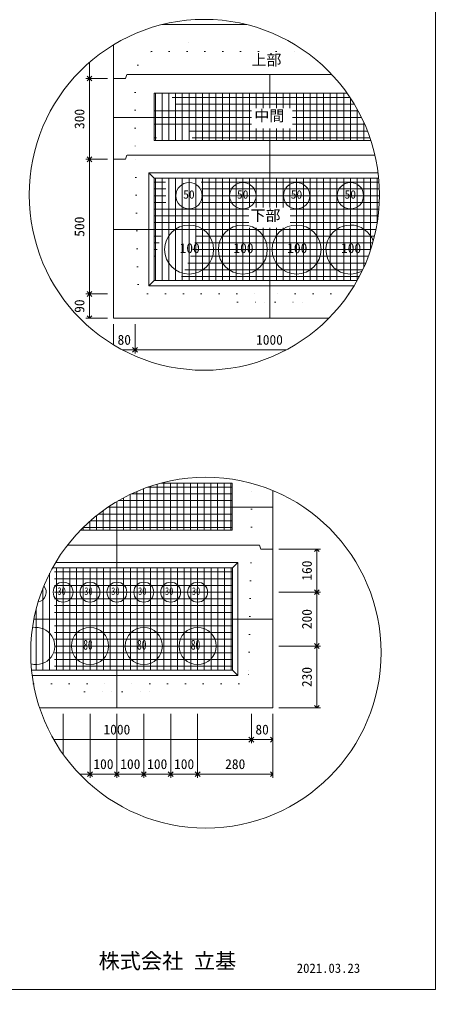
# Model space of a CAD drawing. Units: millimetres, scale not verified. Extents: x -6420 to 6420, y -3038 to 3038.
# Drawn here: x -3825 to -2340, y -2662 to 796 of the extents above; entities that cross this region are included whole.
import ezdxf
from ezdxf.enums import TextEntityAlignment as Align

# ---------------------------------------------------------------- set-up
doc = ezdxf.new("R2010")
doc.units = ezdxf.units.MM
doc.header["$LTSCALE"] = 20
for name, pattern in [('DASHED1', [1.8, 1.2, -0.6]), ('USER2', [50.8, 31.75, -6.35, 6.35, -6.35]), ('USER5', [3.185, 0.01, -3.175])]:
    doc.linetypes.add(name, pattern=pattern)
for name, color, linetype, lineweight in [('0-2_waku', 7, 'Continuous', 18), ('0-3_gaikei', 7, 'Continuous', 18), ('0-4_kakure', 7, 'DASHED1', 5), ('0-5_sunpou', 7, 'Continuous', 5), ('0-7_hole', 7, 'Continuous', 18), ('0-8_uchigawa', 6, 'Continuous', 18), ('0-D_文字１', 7, 'Continuous', 18), ('0-E_コア部分\u3000寸法補助線3', 150, 'USER2', 18), ('0-F_コア部分\u3000寸法補助線2', 150, 'USER2', 18), ('1-0_コア部分\u3000中心補助線', 1, 'Continuous', 18), ('1-1_コア部分\u3000寸法補助線', 7, 'USER2', 5), ('1-2_uchigawa2', 6, 'USER2', 18)]:
    doc.layers.add(name, color=color, linetype=linetype, lineweight=lineweight)
doc.styles.add('ＭＳ ゴシック', font='')
doc.styles.get('ＭＳ ゴシック').set_extended_font_data('MS Gothic')

# ---------------------------------------------------------------- blocks, each defined once
blk = doc.blocks.new('_Open90')
at = {"layer": '0-5_sunpou'}
blk.add_line((0, 0), (-1, 0), dxfattribs=at)
blk.add_lwpolyline([(-0.5, 0.5), (0, 0), (-0.5, -0.5)], dxfattribs=at)

msp = doc.modelspace()

# ---------------------------------------------------------------- linework, layer by layer
at = {"layer": '0-2_waku'}
for p in [(-2339.74, 3037.98), (-6419.74, -2662.02), (-6419.74, -2662.02), (-6419.74, -2662.02), (-6419.74, -2662.02)]:
    msp.add_line(p, (-2339.74, -2662.02), dxfattribs=at)
at = {"layer": '0-3_gaikei'}
for p, q in [((-3316.73, 777.13), (-3244.68, 777.13)), ((-3316.73, 777.13), (-3244.68, 777.13)), ((-3316.73, 777.13), (-3244.68, 777.13)), ((-3013.94, 777.13), (-3316.73, 777.13)), ((-3316.68, 777.13), (-3013.94, 777.13)), ((-3316.68, 777.13), (-3013.94, 777.13)), ((-3489.48, 585.13), (-3489.48, 705.14)), ((-3441.48, 599.53), (-3446.28, 585.13)), ((-2931.86, 599.53), (-3440.66, 599.53)), ((-2710.55, 599.53), (-2932.68, 599.53)), ((-3489.48, 585.13), (-3489.48, -269.27)), ((-3446.28, 585.13), (-3489.48, 585.13)), ((-3446.28, 585.13), (-3489.48, 585.13)), ((-3441.48, 311.53), (-3446.28, 297.13)), ((-2931.86, 311.53), (-3440.66, 311.53)), ((-2556.27, 311.53), (-2932.68, 311.53)), ((-3446.28, 297.13), (-3489.48, 297.13)), ((-3446.28, 297.13), (-3489.48, 297.13)), ((-3489.48, -269.27), (-2721.06, -269.27)), ((-3489.48, -269.27), (-2721.06, -269.27)), ((-3489.48, -269.27), (-2721.06, -269.27)), ((-2920.54, -1360.72), (-2920.54, -883.45)), ((-2968.54, -1077.52), (-2963.74, -1091.92)), ((-2920.54, -1091.92), (-2963.74, -1091.92))]:
    msp.add_line(p, q, dxfattribs=at)
for points in [[(-3752.96, -1658.32), (-2920.54, -1658.32), (-2920.54, -1091.92)], [(-3740.76, -1658.32), (-2920.54, -1658.32), (-2920.54, -1091.92)], [(-2968.54, -1077.52), (-3477.34, -1077.52), (-3653.43, -1077.52)]]:
    msp.add_lwpolyline(points, dxfattribs=at)
at = {"layer": '0-4_kakure', "linetype": 'USER5', "lineweight": 18}
for p, q in [((-3220.68, 777.13), (-3220.68, 793.28)), ((-3220.68, 777.13), (-3220.68, 681.13)), ((-3402.26, 633.13), (-3354.26, 681.13)), ((-3354.26, 681.13), (-2804.55, 681.13)), ((-3402.26, 633.13), (-3411.86, 599.53)), ((-3411.86, 599.53), (-3411.86, 311.53)), ((-3401.95, -149.27), (-3411.86, 311.53)), ((-3401.95, -149.27), (-3367.62, -182.87)), ((-3367.62, -182.87), (-2931.86, -182.87)), ((-3047.06, -211.67), (-3075.86, -182.87)), ((-2649.67, -182.87), (-2931.86, -182.87)), ((-2816.66, -211.67), (-2787.86, -182.87)), ((-3047.06, -211.67), (-2951.06, -211.67)), ((-2951.06, -211.67), (-2947.22, -269.27)), ((-2912.66, -211.67), (-2916.5, -269.27)), ((-2912.66, -211.67), (-2816.66, -211.67)), ((-2997.34, -1077.52), (-2997.34, -857.34)), ((-2997.34, -1077.52), (-3007.25, -1538.32)), ((-3007.25, -1538.32), (-3041.58, -1571.92)), ((-3774.99, -1571.92), (-3477.34, -1571.92)), ((-3592.54, -1600.72), (-3621.34, -1571.92)), ((-3041.58, -1571.92), (-3477.34, -1571.92)), ((-3362.14, -1600.72), (-3333.34, -1571.92)), ((-3592.54, -1600.72), (-3496.54, -1600.72)), ((-3496.54, -1600.72), (-3492.7, -1658.32)), ((-3458.14, -1600.72), (-3461.98, -1658.32)), ((-3458.14, -1600.72), (-3362.14, -1600.72))]:
    msp.add_line(p, q, dxfattribs=at)
at = {"layer": '0-5_sunpou', "color": 150, "lineweight": 18}
for p, q in [((-3575.22, 642.62), (-3575.22, 602.41)), ((-3510.6, 585.13), (-3587.7, 585.13)), ((-3531.72, 585.13), (-3587.7, 585.13)), ((-3575.22, 567.85), (-3575.22, 314.41)), ((-3510.6, 297.13), (-3587.7, 297.13)), ((-3510.6, 297.13), (-3587.7, 297.13)), ((-3575.22, 279.85), (-3575.22, -165.59)), ((-3510.6, -182.87), (-3587.7, -182.87)), ((-3531.72, -182.87), (-3587.7, -182.87)), ((-3575.22, -200.15), (-3575.22, -251.99)), ((-3510.6, -269.27), (-3587.7, -269.27)), ((-3489.48, -290.39), (-3489.48, -364.01)), ((-3412.68, -290.39), (-3412.68, -394.47)), ((-3412.68, -290.39), (-3412.68, -394.47)), ((-3457.76, -381.99), (-3429.96, -381.99)), ((-3395.4, -381.99), (-2872.91, -381.99)), ((-2899.42, -1091.92), (-2751, -1091.92)), ((-2763.48, -1109.2), (-2763.48, -1228.24)), ((-2899.42, -1245.52), (-2751, -1245.52)), ((-2899.42, -1245.52), (-2751, -1245.52)), ((-2763.48, -1262.8), (-2763.48, -1420.24)), ((-2899.42, -1437.52), (-2751, -1437.52)), ((-2899.42, -1437.52), (-2751, -1437.52)), ((-2763.48, -1454.8), (-2763.48, -1641.04)), ((-2899.42, -1658.32), (-2751, -1658.32)), ((-3669.34, -1679.44), (-3669.34, -1823.18)), ((-3573.34, -1679.44), (-3573.34, -1906.72)), ((-3573.34, -1679.44), (-3573.34, -1906.72)), ((-3477.34, -1679.44), (-3477.34, -1906.72)), ((-3477.34, -1679.44), (-3477.34, -1906.72)), ((-3381.34, -1679.44), (-3381.34, -1906.72)), ((-3381.34, -1679.44), (-3381.34, -1906.72)), ((-3285.34, -1679.44), (-3285.34, -1906.72)), ((-3285.34, -1679.44), (-3285.34, -1906.72)), ((-3189.34, -1679.44), (-3189.34, -1906.72)), ((-3189.34, -1679.44), (-3189.34, -1906.72)), ((-2997.34, -1679.44), (-2997.34, -1783.53)), ((-2997.34, -1679.44), (-2997.34, -1783.53)), ((-2920.54, -1679.44), (-2920.54, -1783.53)), ((-2920.54, -1679.44), (-2920.54, -1906.72)), ((-3702.63, -1771.05), (-3014.62, -1771.05)), ((-2980.06, -1771.05), (-2937.82, -1771.05)), ((-3610.49, -1894.24), (-3590.62, -1894.24)), ((-3556.06, -1894.24), (-3494.62, -1894.24)), ((-3460.06, -1894.24), (-3398.62, -1894.24)), ((-3364.06, -1894.24), (-3302.62, -1894.24)), ((-3268.06, -1894.24), (-3206.62, -1894.24)), ((-3172.06, -1894.24), (-2937.82, -1894.24))]:
    msp.add_line(p, q, dxfattribs=at)
for centre in [(-3165.34, 170.57), (-3159.73, -1461.06)]:
    msp.add_circle(centre, 625.17, dxfattribs=at)
at = {"layer": '0-7_hole'}
for centre, radius in [((-3219.86, 167.53), 47.04), ((-3027.86, 167.53), 47.04), ((-2835.86, 167.53), 47.04), ((-2643.86, 167.53), 47.04), ((-3219.86, -24.47), 87.36), ((-3027.86, -24.47), 87.36), ((-2835.86, -24.47), 87.36), ((-3669.34, -1245.52), 35.52), ((-3573.34, -1245.52), 35.52), ((-3477.34, -1245.52), 35.52), ((-3381.34, -1245.52), 35.52), ((-3285.34, -1245.52), 35.52), ((-3189.34, -1245.52), 35.52), ((-3573.34, -1437.52), 66.24), ((-3381.34, -1437.52), 66.24), ((-3189.34, -1437.52), 66.24)]:
    msp.add_circle(centre, radius, dxfattribs=at)
for centre, radius, start, end in [((-2643.86, -24.47), 87.36, 20.66629, 298.32089), ((-3765.34, -1245.52), 35.52, 281.59033, 39.2294), ((-3765.34, -1437.52), 66.24, 253.99064, 101.55918)]:
    msp.add_arc(centre, radius, start, end, dxfattribs=at)
at = {"layer": '0-8_uchigawa'}
for p, q in [((-3363.86, 249.13), (-3344.66, 229.93)), ((-3363.86, -154.07), (-3363.86, 249.13)), ((-3344.66, 229.93), (-2931.86, 229.93)), ((-3344.66, -134.87), (-3344.66, 229.93)), ((-2931.86, 229.93), (-2542.99, 229.93)), ((-3363.86, -154.07), (-3344.66, -134.87)), ((-3344.66, -134.87), (-2619.86, -134.87)), ((-3363.86, -154.07), (-2631.07, -154.07)), ((-3045.34, -1543.12), (-3045.34, -1139.92)), ((-3064.54, -1523.92), (-3064.54, -1159.12)), ((-3781.73, -1523.92), (-3064.54, -1523.92)), ((-3779.49, -1543.12), (-3045.34, -1543.12)), ((-3045.34, -1543.12), (-3064.54, -1523.92))]:
    msp.add_line(p, q, dxfattribs=at)
for points in [[(-3363.86, 249.13), (-2931.86, 249.13), (-2545.12, 249.13)], [(-3707.15, -1159.12), (-3477.34, -1159.12), (-3064.54, -1159.12), (-3045.34, -1139.92)], [(-3696.11, -1139.92), (-3477.34, -1139.92), (-3045.34, -1139.92)]]:
    msp.add_lwpolyline(points, dxfattribs=at)
at = {"layer": '0-E_コア部分\u3000寸法補助線3'}
for p, q in [((-3339.86, 364.33), (-3339.86, 532.33)), ((-3291.86, 364.33), (-3291.86, 532.33)), ((-3243.86, 364.33), (-3243.86, 532.33)), ((-3195.86, 364.33), (-3195.86, 532.33)), ((-3147.86, 364.33), (-3147.86, 532.33)), ((-3099.86, 364.33), (-3099.86, 532.33)), ((-3051.86, 364.33), (-3051.86, 532.33)), ((-3003.86, 364.33), (-3003.86, 532.33)), ((-2955.86, 479.3), (-2955.86, 532.33)), ((-2907.86, 479.3), (-2907.86, 532.33)), ((-2859.86, 479.3), (-2859.86, 532.33)), ((-2811.86, 364.33), (-2811.86, 532.33)), ((-2763.86, 364.33), (-2763.86, 532.33)), ((-2715.86, 364.33), (-2715.86, 532.33)), ((-2667.86, 364.33), (-2667.86, 532.33)), ((-2997.19, 469.93), (-3344.66, 469.93)), ((-2616.5, 469.93), (-2850.3, 469.93)), ((-2619.86, 364.33), (-2619.86, 476)), ((-2997.19, 421.93), (-3344.66, 421.93)), ((-2592.93, 421.93), (-2850.3, 421.93)), ((-2955.86, 364.33), (-2955.86, 407.43)), ((-2907.86, 364.33), (-2907.86, 407.43)), ((-2859.86, 364.33), (-2859.86, 407.43)), ((-2571.86, 364.33), (-2571.86, 367.08)), ((-2541.79, 215.53), (-3344.66, 215.53)), ((-3339.86, -134.87), (-3339.86, 229.93)), ((-3291.86, -134.87), (-3291.86, 229.93)), ((-3243.86, -134.87), (-3243.86, 229.93)), ((-3195.86, -134.87), (-3195.86, 229.93)), ((-3147.86, -134.87), (-3147.86, 229.93)), ((-3099.86, -134.87), (-3099.86, 229.93)), ((-3051.86, -134.87), (-3051.86, 229.93)), ((-3003.86, 124.9), (-3003.86, 229.93)), ((-2955.86, 124.9), (-2955.86, 229.93)), ((-2907.86, 124.9), (-2907.86, 229.93)), ((-2859.86, 124.9), (-2859.86, 229.93)), ((-2811.86, -134.87), (-2811.86, 229.93)), ((-2763.86, -134.87), (-2763.86, 229.93)), ((-2715.86, -134.87), (-2715.86, 229.93)), ((-2667.86, -134.87), (-2667.86, 229.93)), ((-2619.86, -134.87), (-2619.86, 229.93)), ((-2571.86, -25.95), (-2571.86, 229.93)), ((-2540.17, 167.53), (-3344.66, 167.53)), ((-3006.02, 119.53), (-3344.66, 119.53)), ((-2542.25, 119.53), (-2859.14, 119.53)), ((-3006.02, 71.53), (-3344.66, 71.53)), ((-2548.06, 71.53), (-2859.14, 71.53)), ((-3003.86, -134.87), (-3003.86, 53.03)), ((-2955.86, -134.87), (-2955.86, 53.03)), ((-2907.86, -134.87), (-2907.86, 53.03)), ((-2859.86, -134.87), (-2859.86, 53.03)), ((-2557.71, 23.53), (-3344.66, 23.53)), ((-2571.37, -24.47), (-3344.66, -24.47)), ((-2589.34, -72.47), (-3344.66, -72.47)), ((-2612.04, -120.47), (-3344.66, -120.47)), ((-3310.16, -1024.72), (-3310.16, -856.72)), ((-3262.16, -1024.72), (-3262.16, -856.72)), ((-3214.16, -1024.72), (-3214.16, -856.72)), ((-3166.16, -1024.72), (-3166.16, -856.72)), ((-3118.16, -1024.72), (-3118.16, -856.72)), ((-3070.16, -1024.72), (-3070.16, -856.72)), ((-3406.16, -1024.72), (-3406.16, -886.5)), ((-3358.16, -1024.72), (-3358.16, -868.21)), ((-3065.36, -919.12), (-3471.41, -919.12)), ((-3454.16, -1024.72), (-3454.16, -909.56)), ((-3065.36, -967.12), (-3542.96, -967.12)), ((-3502.16, -1024.72), (-3502.16, -938.01)), ((-3550.16, -1024.72), (-3550.16, -972.79)), ((-3598.16, -1024.72), (-3598.16, -1015.39)), ((-3064.54, -1173.52), (-3714.85, -1173.52)), ((-3693.34, -1523.92), (-3693.34, -1159.12)), ((-3645.34, -1523.92), (-3645.34, -1159.12)), ((-3597.34, -1523.92), (-3597.34, -1159.12)), ((-3549.34, -1523.92), (-3549.34, -1159.12)), ((-3501.34, -1523.92), (-3501.34, -1159.12)), ((-3453.34, -1523.92), (-3453.34, -1159.12)), ((-3405.34, -1523.92), (-3405.34, -1159.12)), ((-3357.34, -1523.92), (-3357.34, -1159.12)), ((-3309.34, -1523.92), (-3309.34, -1159.12)), ((-3261.34, -1523.92), (-3261.34, -1159.12)), ((-3213.34, -1523.92), (-3213.34, -1159.12)), ((-3165.34, -1523.92), (-3165.34, -1159.12)), ((-3117.34, -1523.92), (-3117.34, -1159.12)), ((-3069.34, -1523.92), (-3069.34, -1159.12)), ((-3741.34, -1523.92), (-3741.34, -1231.78)), ((-3064.54, -1221.52), (-3737.19, -1221.52)), ((-3064.54, -1269.52), (-3754.83, -1269.52)), ((-3064.54, -1317.52), (-3768.2, -1317.52)), ((-3064.54, -1365.52), (-3777.55, -1365.52)), ((-3064.54, -1413.52), (-3783.09, -1413.52)), ((-3064.54, -1461.52), (-3784.9, -1461.52)), ((-3064.54, -1509.52), (-3783.01, -1509.52))]:
    msp.add_line(p, q, dxfattribs=at)
at = {"layer": '0-F_コア部分\u3000寸法補助線2'}
for p, q in [((-3315.86, 364.33), (-3315.86, 532.33)), ((-3267.86, 364.33), (-3267.86, 532.33)), ((-3219.86, 364.33), (-3219.86, 532.33)), ((-3171.86, 364.33), (-3171.86, 532.33)), ((-3075.86, 364.33), (-3075.86, 532.33)), ((-2979.86, 479.3), (-2979.86, 532.33)), ((-2883.86, 479.3), (-2883.86, 532.33)), ((-2787.86, 364.33), (-2787.86, 532.33)), ((-2691.86, 364.33), (-2691.86, 532.33)), ((-2630.29, 493.93), (-3344.66, 493.93)), ((-2595.86, 364.33), (-2595.86, 428.5)), ((-2582.98, 397.93), (-3344.66, 397.93)), ((-2979.86, 364.33), (-2979.86, 407.43)), ((-2883.86, 364.33), (-2883.86, 407.43)), ((-3267.86, -134.87), (-3267.86, 229.93)), ((-3219.86, -134.87), (-3219.86, 229.93)), ((-3171.86, -134.87), (-3171.86, 229.93)), ((-3075.86, -134.87), (-3075.86, 229.93)), ((-2979.86, 124.9), (-2979.86, 229.93)), ((-2883.86, 124.9), (-2883.86, 229.93)), ((-2787.86, -134.87), (-2787.86, 229.93)), ((-2691.86, -134.87), (-2691.86, 229.93)), ((-2595.86, -87.37), (-2595.86, 229.93)), ((-2540.52, 191.53), (-3344.66, 191.53)), ((-3006.02, 95.53), (-3344.66, 95.53)), ((-2544.69, 95.53), (-2859.14, 95.53)), ((-2979.86, -134.87), (-2979.86, 53.03)), ((-2883.86, -134.87), (-2883.86, 53.03)), ((-2564.02, -0.47), (-3344.66, -0.47)), ((-2600.07, -96.47), (-3344.66, -96.47)), ((-3334.16, -1024.72), (-3334.16, -860.71)), ((-3238.16, -1024.72), (-3238.16, -856.72)), ((-3142.16, -1024.72), (-3142.16, -856.72)), ((-3430.16, -1024.72), (-3430.16, -897.4)), ((-3065.36, -895.12), (-3425.36, -895.12)), ((-3526.16, -1024.72), (-3526.16, -954.53)), ((-3065.36, -991.12), (-3572.04, -991.12)), ((-3621.34, -1523.92), (-3621.34, -1159.12)), ((-3525.34, -1523.92), (-3525.34, -1159.12)), ((-3429.34, -1523.92), (-3429.34, -1159.12)), ((-3333.34, -1523.92), (-3333.34, -1159.12)), ((-3237.34, -1523.92), (-3237.34, -1159.12)), ((-3141.34, -1523.92), (-3141.34, -1159.12)), ((-3064.54, -1197.52), (-3726.64, -1197.52)), ((-3717.34, -1523.92), (-3717.34, -1178.38)), ((-3765.34, -1523.92), (-3765.34, -1305.9)), ((-3064.54, -1293.52), (-3762.03, -1293.52)), ((-3064.54, -1389.52), (-3780.79, -1389.52)), ((-3064.54, -1485.52), (-3784.42, -1485.52))]:
    msp.add_line(p, q, dxfattribs=at)
at = {"layer": '1-0_コア部分\u3000中心補助線'}
for p, q in [((-2931.86, 479.3), (-2931.86, 599.53)), ((-2997.19, 445.93), (-3489.48, 445.93)), ((-2604.08, 445.93), (-2850.3, 445.93)), ((-2931.86, 311.53), (-2931.86, 407.43)), ((-2931.86, 124.9), (-2931.86, 311.53)), ((-3488.66, 47.53), (-2552.39, 47.53)), ((-2931.86, -269.27), (-2931.86, 53.03)), ((-3478.16, -1077.52), (-3478.16, -923.06)), ((-2922.17, -943.12), (-3509.85, -943.12)), ((-3477.34, -1658.32), (-3477.34, -1077.52)), ((-3773.36, -1341.52), (-2920.54, -1341.52))]:
    msp.add_line(p, q, dxfattribs=at)
at = {"layer": '1-1_コア部分\u3000寸法補助線'}
for p, q in [((-3315.86, 364.33), (-3315.86, 532.33)), ((-3219.86, 364.33), (-3219.86, 532.33)), ((-3123.86, 364.33), (-3123.86, 532.33)), ((-3027.86, 364.33), (-3027.86, 532.33)), ((-2835.86, 364.33), (-2835.86, 532.33)), ((-2739.86, 364.33), (-2739.86, 532.33)), ((-2645.55, 517.93), (-3344.66, 517.93)), ((-2643.86, 364.33), (-2643.86, 515.38)), ((-2574.17, 373.93), (-3344.66, 373.93)), ((-3315.86, -134.87), (-3315.86, 229.93)), ((-3219.86, -134.87), (-3219.86, 229.93)), ((-3123.86, -134.87), (-3123.86, 229.93)), ((-3027.86, -134.87), (-3027.86, 229.93)), ((-2835.86, -134.87), (-2835.86, 229.93)), ((-2739.86, -134.87), (-2739.86, 229.93)), ((-2643.86, -134.87), (-2643.86, 229.93)), ((-2547.86, 72.82), (-2547.86, 229.93)), ((-2540.75, 143.53), (-3344.66, 143.53)), ((-2579.8, -48.47), (-3344.66, -48.47)), ((-3286.16, -1024.72), (-3286.16, -856.72)), ((-3190.16, -1024.72), (-3190.16, -856.72)), ((-3094.16, -1024.72), (-3094.16, -856.72)), ((-3382.16, -1024.72), (-3382.16, -876.79)), ((-3065.36, -871.12), (-3366.65, -871.12)), ((-3574.16, -1024.72), (-3574.16, -992.99)), ((-3065.36, -1015.12), (-3597.88, -1015.12)), ((-3669.34, -1523.92), (-3669.34, -1159.12)), ((-3573.34, -1523.92), (-3573.34, -1159.12)), ((-3381.34, -1523.92), (-3381.34, -1159.12)), ((-3285.34, -1523.92), (-3285.34, -1159.12)), ((-3189.34, -1523.92), (-3189.34, -1159.12)), ((-3093.34, -1523.92), (-3093.34, -1159.12)), ((-3064.54, -1245.52), (-3746.57, -1245.52)), ((-3765.34, -1523.92), (-3765.34, -1305.9)), ((-3064.54, -1437.52), (-3784.45, -1437.52))]:
    msp.add_line(p, q, dxfattribs=at)
at = {"layer": '1-2_uchigawa2'}
for p, q in [((-3344.66, 532.33), (-2931.86, 532.33)), ((-3344.66, 532.33), (-3344.66, 364.33)), ((-2655.47, 532.33), (-2931.86, 532.33)), ((-3344.66, 364.33), (-2931.86, 364.33)), ((-2570.95, 364.33), (-2931.86, 364.33)), ((-3065.36, -856.72), (-3319.79, -856.72)), ((-3065.36, -856.72), (-3065.36, -1024.72)), ((-3607.44, -1024.72), (-3478.16, -1024.72)), ((-3065.36, -1024.72), (-3478.16, -1024.72))]:
    msp.add_line(p, q, dxfattribs=at)

# ---------------------------------------------------------------- block references
at = {"layer": '0-5_sunpou', "xscale": 17.28, "yscale": 17.28}
for p, rotation in [((-3575.22, 585.13), 270), ((-3575.22, 585.13), 90), ((-3575.22, 297.13), 270), ((-3575.22, 297.13), 90), ((-3575.22, -182.87), 270), ((-3575.22, -182.87), 90), ((-3575.22, -269.27), 270), ((-3412.68, -381.99), 180), ((-2763.48, -1091.92), 90), ((-2763.48, -1245.52), 270), ((-2763.48, -1245.52), 90), ((-2763.48, -1437.52), 270), ((-2763.48, -1437.52), 90), ((-2763.48, -1658.32), 270), ((-2997.34, -1771.05), 180), ((-3573.34, -1894.24), 180), ((-3477.34, -1894.24), 180), ((-3381.34, -1894.24), 180), ((-3285.34, -1894.24), 180), ((-3189.34, -1894.24), 180)]:
    msp.add_blockref('_Open90', p, dxfattribs=dict(at, rotation=rotation))
for p in [(-3412.68, -381.99), (-2997.34, -1771.05), (-2920.54, -1771.05), (-3573.34, -1894.24), (-3477.34, -1894.24), (-3381.34, -1894.24), (-3285.34, -1894.24), (-3189.34, -1894.24), (-2920.54, -1894.24)]:
    msp.add_blockref('_Open90', p, dxfattribs=at)

# ---------------------------------------------------------------- texts
at = {"layer": '0-5_sunpou', "style": 'ＭＳ ゴシック'}
for s, p in [('300', (-3582.9, 405.13)), ('500', (-3582.9, 21.13)), ('90', (-3582.9, -250.07)), ('160', (-2771.16, -1204.72)), ('200', (-2771.16, -1377.52)), ('230', (-2771.16, -1583.92))]:
    msp.add_text(s, height=35.19, rotation=90, dxfattribs=at).set_placement(p, align=Align.BOTTOM_LEFT)
for s, p in [('80', (-3475.08, -374.31)), ('1000', (-2980.68, -374.31)), ('1000', (-3525.34, -1763.37)), ('80', (-2982.94, -1763.37)), ('100', (-3561.34, -1886.56)), ('100', (-3465.34, -1886.56)), ('100', (-3369.34, -1886.56)), ('100', (-3273.34, -1886.56)), ('280', (-3090.94, -1886.56))]:
    msp.add_text(s, height=35.19, dxfattribs=at).set_placement(p, align=Align.BOTTOM_LEFT)
at = {"layer": '0-D_文字１', "style": 'ＭＳ ゴシック'}
for s, height, p in [('上部', 39.1, (-2996.93, 620.28)), ('中間', 39.1, (-2986.63, 420.99)), ('50', 29.91, (-3240.58, 148)), ('50', 29.91, (-3048.58, 148)), ('50', 29.91, (-2856.58, 148)), ('50', 29.91, (-2664.58, 148)), ('下部', 39.1, (-3000.28, 65.98)), ('100', 35.19, (-3253.4, -47.68)), ('100', 35.19, (-3061.4, -47.68)), ('100', 35.19, (-2869.4, -47.68)), ('100', 35.19, (-2677.4, -47.68)), ('株式会社 立基', 55.43, (-3542.71, -2604.04)), ('2021.03.23', 33.26, (-2835.36, -2612.32))]:
    msp.add_text(s, height=height, dxfattribs=at).set_placement(p, align=Align.BOTTOM_LEFT)
at = {"layer": '0-D_文字１', "style": 'ＭＳ ゴシック', "width": 0.7}
for s, height, p in [('30', 26.92, (-3689.5, -1263.32)), ('30', 26.92, (-3593.5, -1263.32)), ('30', 26.92, (-3497.5, -1263.32)), ('30', 26.92, (-3401.5, -1263.32)), ('30', 26.92, (-3305.5, -1263.32)), ('30', 26.92, (-3209.5, -1263.32)), ('80', 35.19, (-3597.4, -1461.22)), ('80', 35.19, (-3405.4, -1461.22)), ('80', 35.19, (-3213.4, -1461.22))]:
    msp.add_text(s, height=height, dxfattribs=at).set_placement(p, align=Align.BOTTOM_LEFT)

doc.saveas('drawing.dxf')
